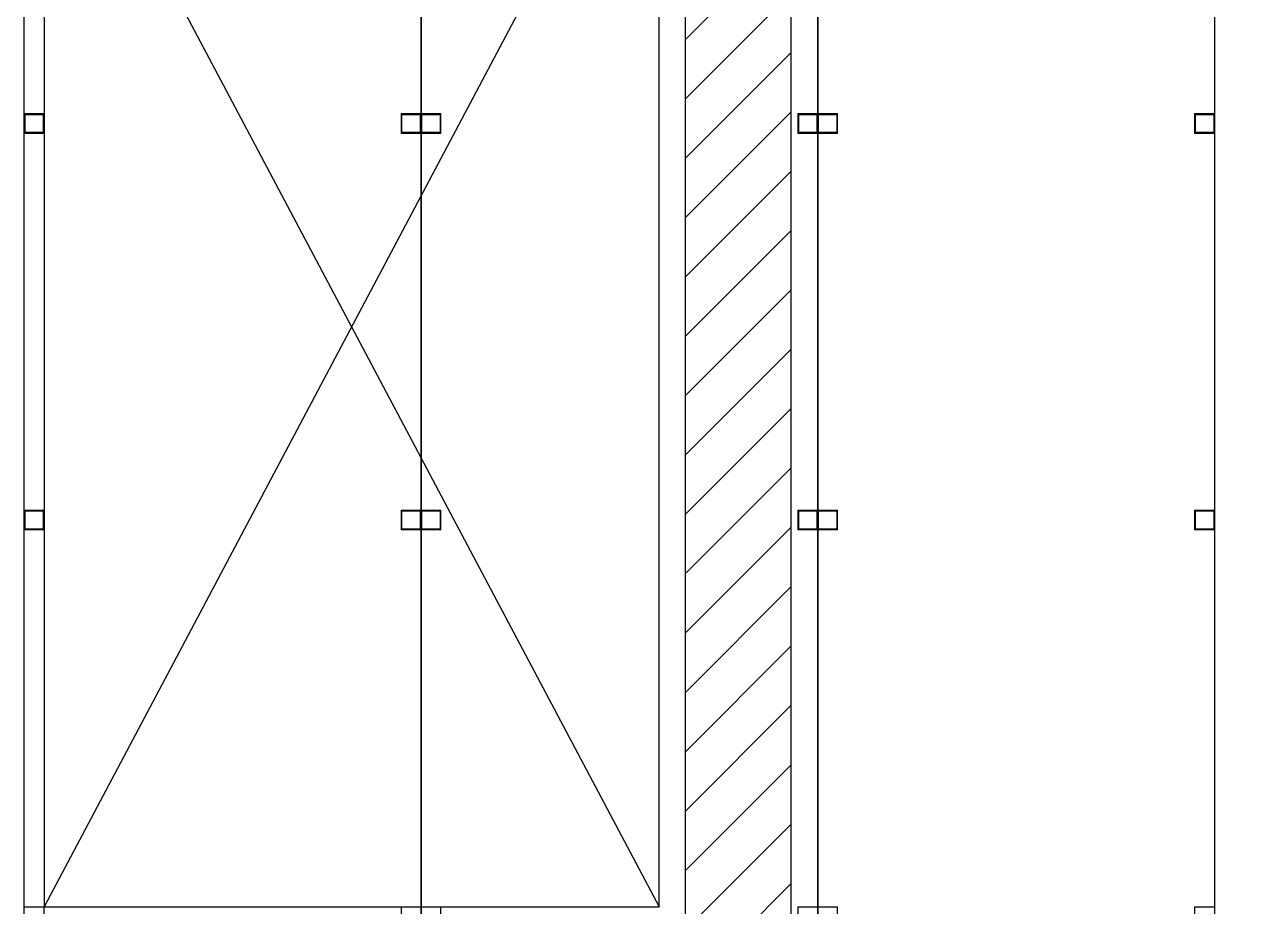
# Model space of a CAD drawing. Header units: millimetres. Extents: x 4133871 to 4440428, y -545651 to -495191.
# Drawn here: x 4272838 to 4273388, y -499999 to -499598 of the extents above; entities that cross this region are included whole.
import ezdxf

# ---------------------------------------------------------------- set-up
doc = ezdxf.new("R2010")
doc.units = ezdxf.units.MM
doc.header["$LTSCALE"] = 60

# ---------------------------------------------------------------- blocks, each defined once
blk = doc.blocks.new('KEY PLAN_NEW')
h = blk.add_hatch()
h.set_pattern_fill('ANSI31', color=253, scale=2)
h.set_pattern_definition([(45, (-1396.921, -1800.0236), (-4.490128, 4.490128), [])])
edge = h.paths.add_edge_path()
edge.add_line((-2006.86, -1075.94), (-2006.86, -1091.94))
edge.add_line((-2006.86, -1091.94), (-2067.86, -1091.94))
edge.add_line((-2067.86, -1091.94), (-2067.86, -1375.94))
edge.add_line((-2067.86, -1375.94), (-2006.86, -1375.94))
edge.add_line((-2006.86, -1375.94), (-2006.86, -1391.94))
edge.add_line((-2006.86, -1391.94), (-2007.86, -1391.94))
edge.add_line((-2007.86, -1391.94), (-2007.86, -1488.94))
edge.add_line((-2007.86, -1488.94), (-2008.31, -1488.94))
edge.add_arc((-2028.72, -1493.5), 20.91, 12.5777, 76.5787)
edge.add_line((-2023.86, -1473.16), (-2023.86, -1391.94))
edge.add_line((-2023.86, -1391.94), (-2247.86, -1391.94))
edge.add_line((-2247.86, -1391.94), (-2247.86, -1488.94))
edge.add_line((-2247.86, -1488.94), (-2263.86, -1488.94))
edge.add_line((-2263.86, -1488.94), (-2263.86, -1452.18))
edge.add_line((-2263.86, -1452.18), (-2549.86, -1452.18))
edge.add_line((-2549.86, -1452.18), (-2549.86, -1488.94))
edge.add_line((-2549.86, -1488.94), (-2565.86, -1488.94))
edge.add_line((-2565.86, -1488.94), (-2565.86, -1427.94))
edge.add_line((-2565.86, -1427.94), (-2720.86, -1427.94))
edge.add_line((-2720.86, -1427.94), (-2720.86, -1411.94))
edge.add_line((-2720.86, -1411.94), (-2623.86, -1411.94))
edge.add_line((-2623.86, -1411.94), (-2623.86, -1075.94))
edge.add_line((-2623.86, -1075.94), (-2563.86, -1075.94))
edge.add_line((-2563.86, -1075.94), (-2563.86, -1071.94))
edge.add_line((-2563.86, -1071.94), (-2547.86, -1071.94))
edge.add_line((-2547.86, -1071.94), (-2547.86, -1091.94))
edge.add_line((-2547.86, -1091.94), (-2607.86, -1091.94))
edge.add_line((-2607.86, -1091.94), (-2607.86, -1411.94))
edge.add_line((-2607.86, -1411.94), (-2549.86, -1411.94))
edge.add_line((-2549.86, -1411.94), (-2549.86, -1436.18))
edge.add_line((-2549.86, -1436.18), (-2263.86, -1436.18))
edge.add_line((-2263.86, -1436.18), (-2263.86, -1375.94))
edge.add_line((-2263.86, -1375.94), (-2083.86, -1375.94))
edge.add_line((-2083.86, -1375.94), (-2083.86, -1075.94))
edge.add_line((-2083.86, -1075.94), (-2006.86, -1075.94))
at = {"color": 253}
for p, q in [((-2723.86, -1368.38, 46), (-2723.86, -1075.5, 46)), ((-2627.86, -1074.94, 46), (-2720.86, -1250.44, 46)), ((-2720.86, -1074.94, 46), (-2627.86, -1250.44, 46)), ((-2720.86, -1075.5, 46), (-2720.86, -1130.44, 46)), ((-2663.86, -1075.5, 46), (-2663.86, -1368.38, 46)), ((-2663.86, -1368.38, 46), (-2663.86, -1075.5, 46)), ((-2623.86, -1411.94, 46), (-2623.86, -1075.94, 46)), ((-2603.86, -1075.5, 46), (-2603.86, -1368.38, 46)), ((-2603.86, -1368.38, 46), (-2603.86, -1075.5, 46)), ((-2543.86, -1075.5, 46), (-2543.86, -1368.38, 46)), ((-2607.86, -1411.94, 46), (-2607.86, -1091.94, 46)), ((-2723.86, -1130.44, 46), (-2720.86, -1130.44, 46)), ((-2723.74, -1133.32, 46), (-2723.74, -1130.56, 46)), ((-2723.74, -1130.56, 46), (-2720.98, -1130.56, 46)), ((-2720.98, -1130.56, 46), (-2720.98, -1133.32, 46)), ((-2720.98, -1130.56, 46), (-2720.98, -1133.32, 46)), ((-2720.86, -1133.44, 46), (-2720.86, -1130.44, 46)), ((-2666.86, -1130.44, 46), (-2666.86, -1133.44, 46)), ((-2666.86, -1130.44, 46), (-2663.86, -1130.44, 46)), ((-2666.74, -1133.32, 46), (-2666.74, -1130.56, 46)), ((-2666.74, -1130.56, 46), (-2663.98, -1130.56, 46)), ((-2663.98, -1130.56, 46), (-2663.98, -1133.32, 46)), ((-2663.98, -1130.56, 46), (-2663.98, -1133.32, 46)), ((-2663.86, -1130.44, 46), (-2663.86, -1133.44, 46)), ((-2663.86, -1130.44, 46), (-2660.86, -1130.44, 46)), ((-2663.74, -1133.32, 46), (-2663.74, -1130.56, 46)), ((-2663.74, -1130.56, 46), (-2660.98, -1130.56, 46)), ((-2660.98, -1130.56, 46), (-2660.98, -1133.32, 46)), ((-2660.98, -1130.56, 46), (-2660.98, -1133.32, 46)), ((-2660.86, -1133.44, 46), (-2660.86, -1130.44, 46)), ((-2606.86, -1130.44, 46), (-2606.86, -1133.44, 46)), ((-2606.86, -1130.44, 46), (-2603.86, -1130.44, 46)), ((-2606.74, -1133.32, 46), (-2606.74, -1130.56, 46)), ((-2606.74, -1130.56, 46), (-2603.98, -1130.56, 46)), ((-2603.98, -1130.56, 46), (-2603.98, -1133.32, 46)), ((-2603.98, -1130.56, 46), (-2603.98, -1133.32, 46)), ((-2603.86, -1130.44, 46), (-2603.86, -1133.44, 46)), ((-2603.86, -1130.44, 46), (-2600.86, -1130.44, 46)), ((-2603.74, -1133.32, 46), (-2603.74, -1130.56, 46)), ((-2603.74, -1130.56, 46), (-2600.98, -1130.56, 46)), ((-2600.98, -1130.56, 46), (-2600.98, -1133.32, 46)), ((-2600.98, -1130.56, 46), (-2600.98, -1133.32, 46)), ((-2600.86, -1133.44, 46), (-2600.86, -1130.44, 46)), ((-2546.86, -1130.44, 46), (-2546.86, -1133.44, 46)), ((-2546.86, -1130.44, 46), (-2543.86, -1130.44, 46)), ((-2546.74, -1133.32, 46), (-2546.74, -1130.56, 46)), ((-2546.74, -1130.56, 46), (-2543.98, -1130.56, 46)), ((-2543.98, -1130.56, 46), (-2543.98, -1133.32, 46)), ((-2543.98, -1130.56, 46), (-2543.98, -1133.32, 46)), ((-2543.86, -1130.44, 46), (-2543.86, -1133.44, 46)), ((-2720.86, -1133.44, 46), (-2723.86, -1133.44, 46)), ((-2720.98, -1133.32, 46), (-2723.74, -1133.32, 46)), ((-2720.86, -1133.44, 46), (-2720.86, -1190.44, 46)), ((-2663.86, -1133.44, 46), (-2666.86, -1133.44, 46)), ((-2663.98, -1133.32, 46), (-2666.74, -1133.32, 46)), ((-2660.86, -1133.44, 46), (-2663.86, -1133.44, 46)), ((-2660.98, -1133.32, 46), (-2663.74, -1133.32, 46)), ((-2603.86, -1133.44, 46), (-2606.86, -1133.44, 46)), ((-2603.98, -1133.32, 46), (-2606.74, -1133.32, 46)), ((-2600.86, -1133.44, 46), (-2603.86, -1133.44, 46)), ((-2600.98, -1133.32, 46), (-2603.74, -1133.32, 46)), ((-2543.86, -1133.44, 46), (-2546.86, -1133.44, 46)), ((-2543.98, -1133.32, 46), (-2546.74, -1133.32, 46)), ((-2723.86, -1190.44, 46), (-2720.86, -1190.44, 46)), ((-2723.74, -1193.32, 46), (-2723.74, -1190.56, 46)), ((-2723.74, -1190.56, 46), (-2720.98, -1190.56, 46)), ((-2720.98, -1190.56, 46), (-2720.98, -1193.32, 46)), ((-2720.98, -1190.56, 46), (-2720.98, -1193.32, 46)), ((-2720.86, -1193.44, 46), (-2720.86, -1190.44, 46)), ((-2666.86, -1190.44, 46), (-2666.86, -1193.44, 46)), ((-2666.86, -1190.44, 46), (-2663.86, -1190.44, 46)), ((-2666.74, -1193.32, 46), (-2666.74, -1190.56, 46)), ((-2666.74, -1190.56, 46), (-2663.98, -1190.56, 46)), ((-2663.98, -1190.56, 46), (-2663.98, -1193.32, 46)), ((-2663.98, -1190.56, 46), (-2663.98, -1193.32, 46)), ((-2663.86, -1190.44, 46), (-2660.86, -1190.44, 46)), ((-2663.74, -1193.32, 46), (-2663.74, -1190.56, 46)), ((-2663.74, -1190.56, 46), (-2660.98, -1190.56, 46)), ((-2660.98, -1190.56, 46), (-2660.98, -1193.32, 46)), ((-2660.98, -1190.56, 46), (-2660.98, -1193.32, 46)), ((-2660.86, -1193.44, 46), (-2660.86, -1190.44, 46)), ((-2606.86, -1190.44, 46), (-2606.86, -1193.44, 46)), ((-2606.86, -1190.44, 46), (-2603.86, -1190.44, 46)), ((-2606.74, -1193.32, 46), (-2606.74, -1190.56, 46)), ((-2606.74, -1190.56, 46), (-2603.98, -1190.56, 46)), ((-2603.98, -1190.56, 46), (-2603.98, -1193.32, 46)), ((-2603.98, -1190.56, 46), (-2603.98, -1193.32, 46)), ((-2603.86, -1190.44, 46), (-2600.86, -1190.44, 46)), ((-2603.74, -1193.32, 46), (-2603.74, -1190.56, 46)), ((-2603.74, -1190.56, 46), (-2600.98, -1190.56, 46)), ((-2600.98, -1190.56, 46), (-2600.98, -1193.32, 46)), ((-2600.98, -1190.56, 46), (-2600.98, -1193.32, 46)), ((-2600.86, -1193.44, 46), (-2600.86, -1190.44, 46)), ((-2546.86, -1190.44, 46), (-2546.86, -1193.44, 46)), ((-2546.86, -1190.44, 46), (-2543.86, -1190.44, 46)), ((-2546.74, -1193.32, 46), (-2546.74, -1190.56, 46)), ((-2546.74, -1190.56, 46), (-2543.98, -1190.56, 46)), ((-2543.98, -1190.56, 46), (-2543.98, -1193.32, 46)), ((-2543.98, -1190.56, 46), (-2543.98, -1193.32, 46)), ((-2720.86, -1193.44, 46), (-2723.86, -1193.44, 46)), ((-2720.98, -1193.32, 46), (-2723.74, -1193.32, 46)), ((-2720.86, -1193.44, 46), (-2720.86, -1250.44, 46)), ((-2663.86, -1193.44, 46), (-2666.86, -1193.44, 46)), ((-2663.98, -1193.32, 46), (-2666.74, -1193.32, 46)), ((-2660.86, -1193.44, 46), (-2663.86, -1193.44, 46)), ((-2660.98, -1193.32, 46), (-2663.74, -1193.32, 46)), ((-2603.86, -1193.44, 46), (-2606.86, -1193.44, 46)), ((-2603.98, -1193.32, 46), (-2606.74, -1193.32, 46)), ((-2600.86, -1193.44, 46), (-2603.86, -1193.44, 46)), ((-2600.98, -1193.32, 46), (-2603.74, -1193.32, 46)), ((-2543.86, -1193.44, 46), (-2546.86, -1193.44, 46)), ((-2543.98, -1193.32, 46), (-2546.74, -1193.32, 46)), ((-2723.86, -1250.44, 46), (-2720.86, -1250.44, 46)), ((-2720.86, -1253.44, 46), (-2720.86, -1250.44, 46)), ((-2666.86, -1250.44, 46), (-2666.86, -1253.44, 46)), ((-2666.86, -1250.44, 46), (-2663.86, -1250.44, 46)), ((-2663.86, -1250.44, 46), (-2660.86, -1250.44, 46)), ((-2660.86, -1253.44, 46), (-2660.86, -1250.44, 46)), ((-2606.86, -1250.44, 46), (-2606.86, -1253.44, 46)), ((-2606.86, -1250.44, 46), (-2603.86, -1250.44, 46)), ((-2603.86, -1250.44, 46), (-2600.86, -1250.44, 46)), ((-2600.86, -1253.44, 46), (-2600.86, -1250.44, 46)), ((-2546.86, -1250.44, 46), (-2546.86, -1253.44, 46)), ((-2546.86, -1250.44, 46), (-2543.86, -1250.44, 46))]:
    blk.add_line(p, q, dxfattribs=at)
at = {"color": 253, "elevation": 46}
blk.add_lwpolyline([(-2627.86, -1074.94), (-2720.86, -1074.94), (-2720.86, -1250.44), (-2627.86, -1250.44)], close=True, dxfattribs=at)

msp = doc.modelspace()

# ---------------------------------------------------------------- block references
at = {"xscale": 3, "yscale": 3, "zscale": 3}
msp.add_blockref('KEY PLAN_NEW', (4281009.3, -496247.22), dxfattribs=at)

doc.saveas('drawing.dxf')
